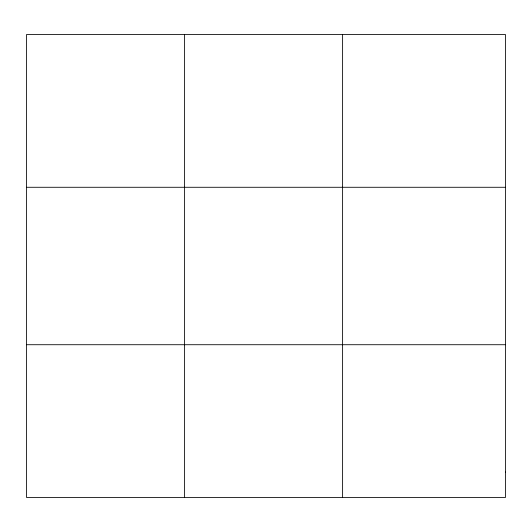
<?xml version="1.0" encoding="UTF-8"?>
<svg xmlns="http://www.w3.org/2000/svg" width="532" height="532" viewBox="0 0 532 532"><rect width="100%" height="100%" fill="white"/><g stroke="black" fill="none" stroke-linecap="round" stroke-linejoin="round"><path stroke-width="0.8" d="M184.604 34.46L184.604 497.54M342.608 34.46L342.608 497.54M26.6 187.277L505.4 187.277M26.6 344.723L505.4 344.723M505.4 472.07L505.4 497.54L26.6 497.54L26.6 34.46L505.4 34.46L505.4 472.07"/></g></svg>
